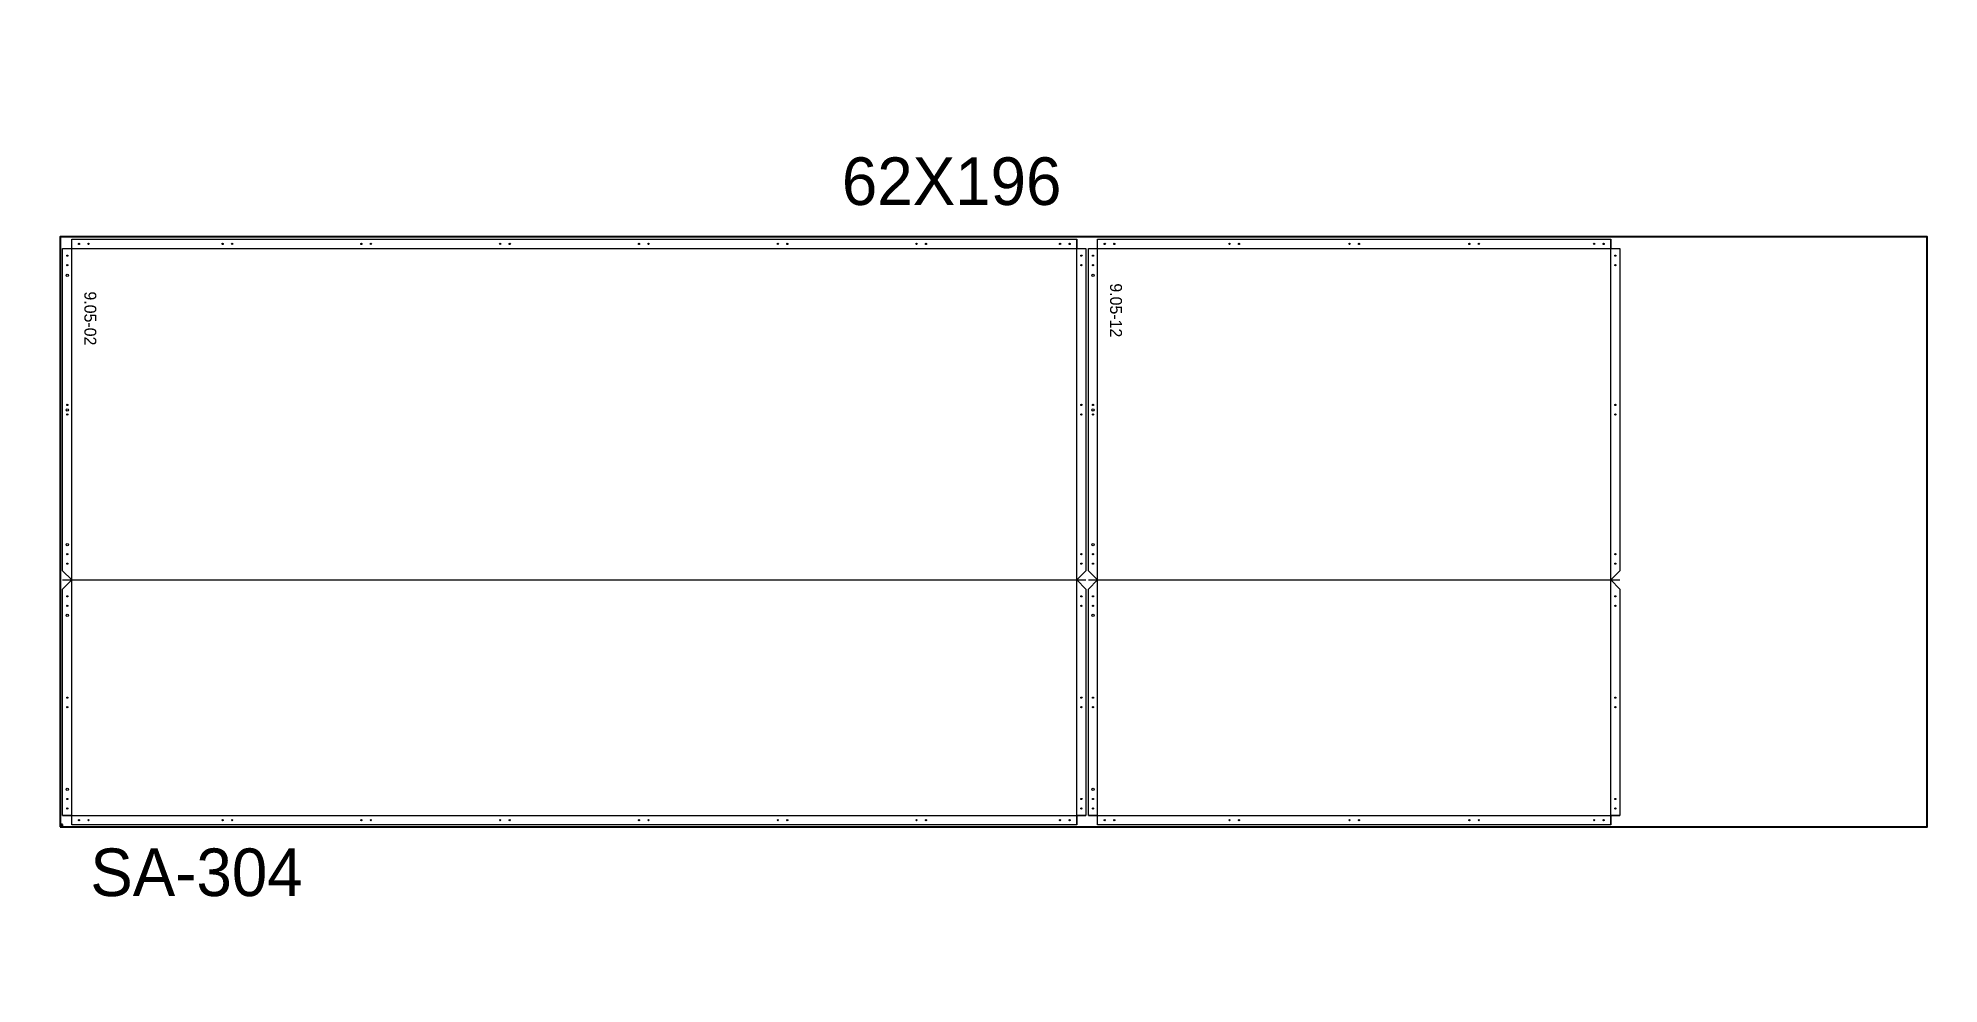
# Paper-space layout '22' of a CAD drawing. Header units: inches. Extents: x 1.7 to 15, y 2.1 to 8.7.
# The model-space entities are those that its viewports show. They can reach past a viewport. Long polylines and large blocks are cut down to what shows.
import ezdxf

# ---------------------------------------------------------------- set-up
doc = ezdxf.new("R2010")
doc.units = ezdxf.units.IN
doc.header["$MEASUREMENT"] = 0
for name, color, linetype, lineweight in [('ACM_Layer 1_Router Offset_Panel Cut', 1, 'Continuous', 9), ('ACM_Layer 3_Open Offset Countour_Route Lines', 4, 'Continuous', 9), ('ACM_Layer 4_Drill Centers_Rivet Holes', 3, 'Continuous', 9), ('ACM_Layer 5_Drill Centers_Weep Holes', 6, 'Continuous', 9)]:
    doc.layers.add(name, color=color, linetype=linetype, lineweight=lineweight)
doc.layers.add('ACM_Reference_Text', color=7, linetype='Continuous')
doc.layers.get('Defpoints').off()
doc.styles.add('ER_Basic_SS', font='', dxfattribs={"height": 1.25})
doc.styles.get('ER_Basic_SS').set_extended_font_data('ER_Basic_SS')

# ---------------------------------------------------------------- blocks, each defined once
blk = doc.blocks.new('*U149')
for p, q in [((-97.75, -34.23), (-98, -34.23)), ((-97.75, -34.48), (-97.75, -34.23))]:
    blk.add_line(p, q)
blk.add_lwpolyline([(-98, -34.48), (98, -34.48), (98, 27.52), (-98, 27.52)], close=True)
at = {"insert": (-15.94, 35.85), "char_height": 5, "attachment_point": 1}
blk.add_mtext_dynamic_manual_height_columns('62X196', width=43.9641, gutter_width=1, heights=[0], dxfattribs=at)
blk = doc.blocks.new('*U150')
at = {"color": 0, "linetype": 'ByBlock', "lineweight": -2, "transparency": 16777216}
blk.add_blockref('*U149', (280, 0), dxfattribs=at)

msp = doc.modelspace()

# ---------------------------------------------------------------- linework, layer by layer
at = {"layer": 'ACM_Layer 1_Router Offset_Panel Cut'}
for points in [[(6213.57, 530.19), (6213.57, 553.97), (6214.54, 554.94), (6213.57, 555.91), (6213.57, 589.76), (6214.54, 589.76), (6214.54, 590.73), (6320.04, 590.73), (6320.04, 589.76), (6321.01, 589.76), (6321.01, 555.91), (6320.04, 554.94), (6321.01, 553.97), (6321.01, 530.19), (6320.04, 530.19), (6320.04, 529.23), (6214.54, 529.23), (6214.54, 530.19)], [(6321.26, 530.19), (6321.26, 553.97), (6322.23, 554.94), (6321.26, 555.91), (6321.26, 589.76), (6322.23, 589.76), (6322.23, 590.73), (6376.11, 590.73), (6376.11, 589.76), (6377.07, 589.76), (6377.07, 555.91), (6376.11, 554.94), (6377.07, 553.97), (6377.07, 530.19), (6376.11, 530.19), (6376.11, 529.23), (6322.23, 529.23), (6322.23, 530.19)]]:
    msp.add_lwpolyline(points, close=True, dxfattribs=at)
at = {"layer": 'ACM_Layer 3_Open Offset Countour_Route Lines'}
for p, q in [((6213.57, 589.76), (6321.01, 589.76)), ((6214.54, 529.23), (6214.54, 590.73)), ((6320.04, 529.23), (6320.04, 590.73)), ((6321.26, 589.76), (6377.07, 589.76)), ((6322.23, 529.23), (6322.23, 590.73)), ((6376.11, 529.23), (6376.11, 590.73)), ((6213.57, 554.94), (6321.01, 554.94)), ((6321.26, 554.94), (6377.07, 554.94)), ((6213.57, 530.19), (6321.01, 530.19)), ((6321.26, 530.19), (6377.07, 530.19))]:
    msp.add_line(p, q, dxfattribs=at)
at = {"layer": 'ACM_Layer 4_Drill Centers_Rivet Holes'}
for centre in [(6214.06, 589.01), (6215.29, 590.24), (6216.29, 590.24), (6230.36, 590.24), (6231.36, 590.24), (6244.93, 590.24), (6245.93, 590.24), (6259.51, 590.24), (6260.51, 590.24), (6274.08, 590.24), (6275.08, 590.24), (6288.65, 590.24), (6289.65, 590.24), (6303.22, 590.24), (6304.22, 590.24), (6318.29, 590.24), (6319.29, 590.24), (6320.53, 589.01), (6321.75, 589.01), (6322.98, 590.24), (6323.98, 590.24), (6336.07, 590.24), (6337.07, 590.24), (6348.67, 590.24), (6349.67, 590.24), (6361.26, 590.24), (6362.26, 590.24), (6374.36, 590.24), (6375.36, 590.24), (6376.59, 589.01), (6214.06, 588.01), (6320.53, 588.01), (6321.75, 588.01), (6376.59, 588.01), (6214.06, 573.33), (6320.53, 573.33), (6321.75, 573.33), (6376.59, 573.33), (6214.06, 572.33), (6320.53, 572.33), (6321.75, 572.33), (6376.59, 572.33), (6214.06, 557.66), (6320.53, 557.66), (6321.75, 557.66), (6376.59, 557.66), (6214.06, 556.66), (6320.53, 556.66), (6321.75, 556.66), (6376.59, 556.66), (6214.06, 553.22), (6320.53, 553.22), (6321.75, 553.22), (6376.59, 553.22), (6214.06, 552.22), (6320.53, 552.22), (6321.75, 552.22), (6376.59, 552.22), (6214.06, 542.58), (6214.06, 541.58), (6320.53, 542.58), (6320.53, 541.58), (6321.75, 542.58), (6321.75, 541.58), (6376.59, 542.58), (6376.59, 541.58), (6214.06, 531.94), (6214.06, 530.94), (6320.53, 531.94), (6320.53, 530.94), (6321.75, 531.94), (6321.75, 530.94), (6376.59, 531.94), (6376.59, 530.94), (6215.29, 529.71), (6216.29, 529.71), (6230.36, 529.71), (6231.36, 529.71), (6244.93, 529.71), (6245.93, 529.71), (6259.51, 529.71), (6260.51, 529.71), (6274.08, 529.71), (6275.08, 529.71), (6288.65, 529.71), (6289.65, 529.71), (6303.22, 529.71), (6304.22, 529.71), (6318.29, 529.71), (6319.29, 529.71), (6322.98, 529.71), (6323.98, 529.71), (6336.07, 529.71), (6337.07, 529.71), (6348.67, 529.71), (6349.67, 529.71), (6361.26, 529.71), (6362.26, 529.71), (6374.36, 529.71), (6375.36, 529.71)]:
    msp.add_circle(centre, 0.0625, dxfattribs=at)
at = {"layer": 'ACM_Layer 5_Drill Centers_Weep Holes'}
for centre in [(6214.06, 586.94), (6321.75, 586.94), (6214.06, 572.8), (6321.75, 572.8), (6214.06, 558.66), (6321.75, 558.66), (6214.06, 551.22), (6321.75, 551.22), (6214.06, 532.94), (6321.75, 532.94)]:
    msp.add_circle(centre, 0.125, dxfattribs=at)

# ---------------------------------------------------------------- block references
msp.add_blockref('*U150', (6031.32, 563.48))

# ---------------------------------------------------------------- texts
at = {"insert": (6216.47, 526.74), "char_height": 5, "attachment_point": 1}
msp.add_mtext_dynamic_manual_height_columns('SA-304', width=43.9641, gutter_width=1, heights=[0], dxfattribs=at)
at = {"layer": 'ACM_Reference_Text', "style": 'ER_Basic_SS'}
for s, p in [('9.05-02', (6215.85, 585.25)), ('9.05-12', (6323.54, 586.1))]:
    msp.add_text(s, height=1.25, rotation=270, dxfattribs=at).set_placement(p)

psp = doc.layouts.new('22')

# ---------------------------------------------------------------- viewports
at = {"layer": 'Defpoints'}
psp.add_viewport(center=(8.333, 5.376), size=(13.333, 6.63808), view_center_point=(6310.771, 562.184), view_height=99.36543, dxfattribs=at)

doc.saveas('drawing.dxf')
